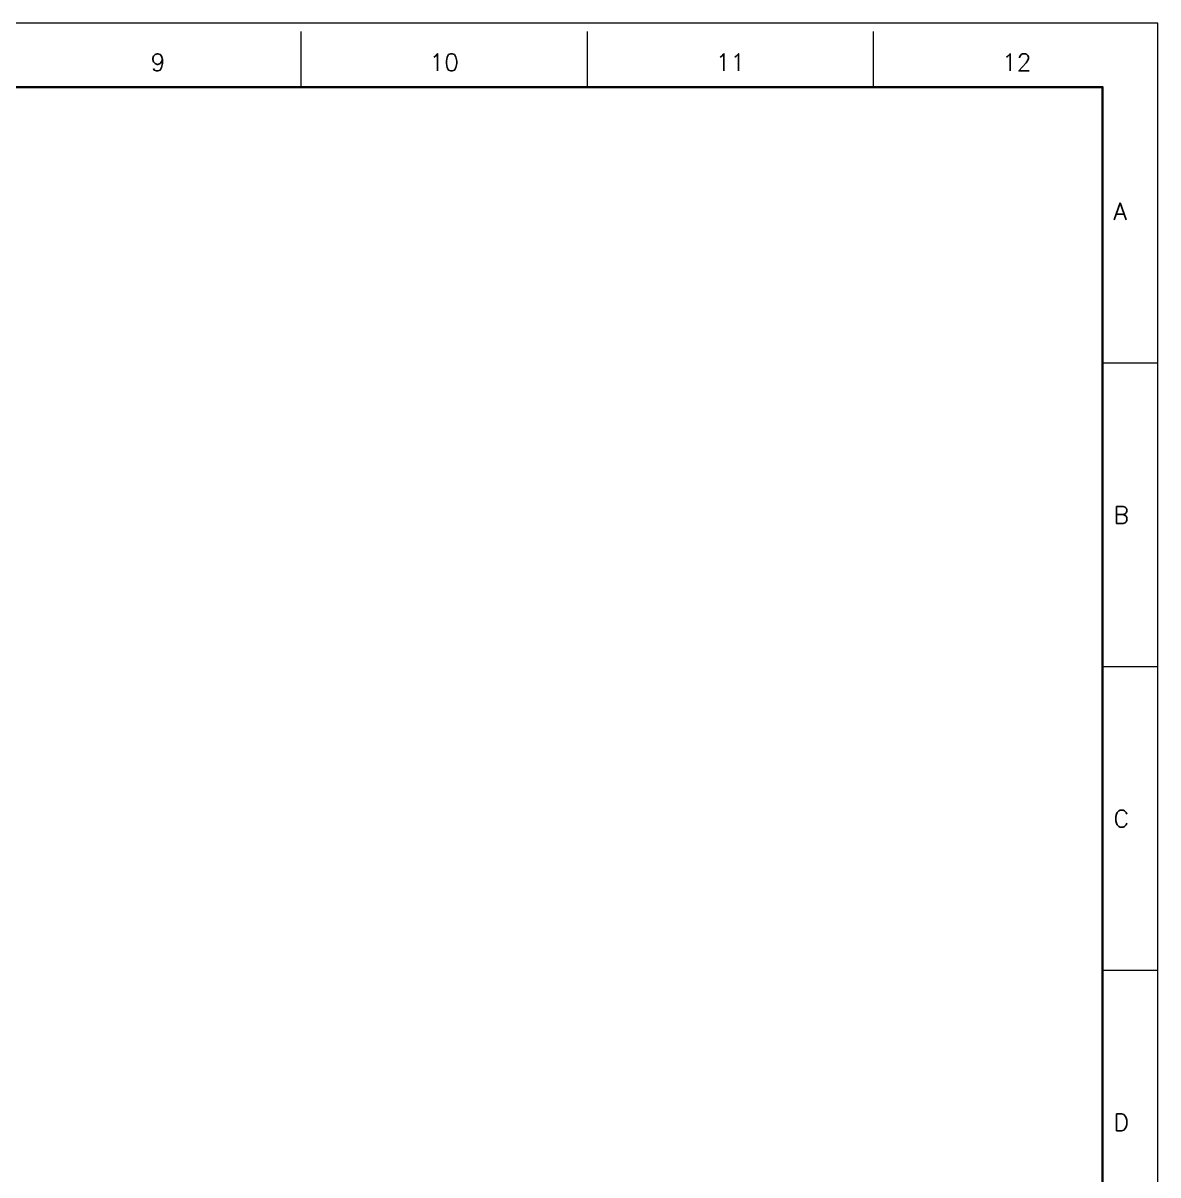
# Model space of a CAD drawing. Header units: millimetres. Extents: x -8731 to 85711, y -14522 to 31379.
# Drawn here: x -2387 to -264, y 2911 to 5065 of the extents above; entities that cross this region are included whole.
import ezdxf
from ezdxf.enums import TextEntityAlignment as Align

# ---------------------------------------------------------------- set-up
doc = ezdxf.new("R2010")
doc.units = ezdxf.units.MM
doc.header["$LTSCALE"] = 4
doc.layers.add('90_FRAME', color=5, linetype='Continuous', lineweight=35)
doc.layers.add('91_BLANK', color=5, linetype='Continuous', lineweight=0, plot=False)
doc.styles.add('KSS_TXT', font='txt.shx', dxfattribs={"bigfont": 'extfont2.shx'})

msp = doc.modelspace()

# ---------------------------------------------------------------- linework, layer by layer
at = {"layer": '90_FRAME', "color": 4, "lineweight": 13}
for p, q in [((-1867.28563, 4945.24712), (-1867.28563, 5048.94255)), ((-1331.81839, 4945.24712), (-1331.81839, 5048.94255)), ((-796.35115, 4945.24712), (-796.35115, 5048.94255)), ((-264.41981, 4428.9648), (-368.11524, 4428.9648)), ((-264.41981, 3860.98705), (-368.11524, 3860.98705)), ((-264.41981, 3293.0093), (-368.11524, 3293.0093))]:
    msp.add_line(p, q, dxfattribs=at)
at = {"layer": '90_FRAME'}
msp.add_lwpolyline([(-6579.25947, 504.81597), (-368.11524, 504.81597), (-368.11524, 4945.24712), (-6579.25947, 4945.24712)], close=True, dxfattribs=at)
at = {"layer": '91_BLANK'}
msp.add_lwpolyline([(-6890.02669, 401.58415), (-264.41981, 401.58415), (-264.41981, 5064.94255), (-6890.02669, 5064.94255)], close=True, dxfattribs=at)

# ---------------------------------------------------------------- texts
at = {"layer": '90_FRAME', "color": 0, "lineweight": 13, "style": 'KSS_TXT'}
for s, p in [('9', (-2135.01925, 4965.90069)), ('10', (-1599.55201, 4965.90069)), ('11', (-1064.08477, 4965.90069)), ('12', (-528.61753, 4965.90069))]:
    msp.add_text(s, height=32, dxfattribs=at).set_placement(p, align=Align.BOTTOM_CENTER)
for s, p in [('A', (-347.50114, 4712.95367)), ('B', (-347.50114, 4144.97592)), ('C', (-347.50114, 3576.99817)), ('D', (-347.50114, 3009.02042))]:
    msp.add_text(s, height=32, dxfattribs=at).set_placement(p, align=Align.MIDDLE_LEFT)

doc.saveas('drawing.dxf')
